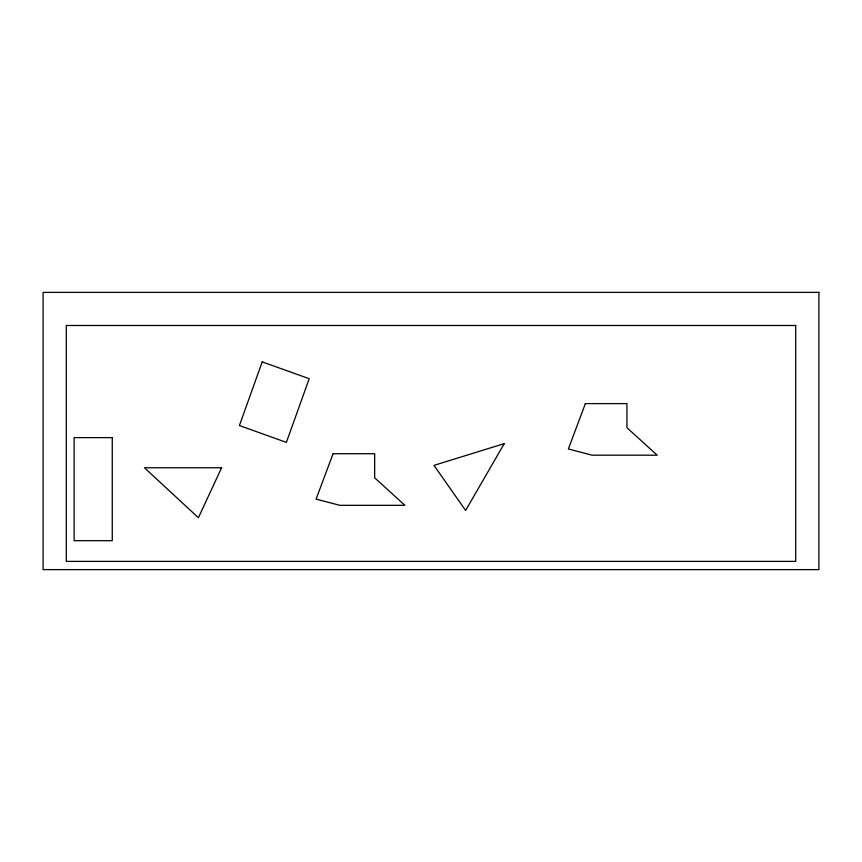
<?xml version="1.0" encoding="UTF-8"?>
<svg xmlns="http://www.w3.org/2000/svg" width="862" height="862" viewBox="0 0 862 862"><rect width="100%" height="100%" fill="white"/><g stroke="black" fill="none" stroke-linecap="round" stroke-linejoin="round"><path stroke-width="1.29" d="M262.21 361.878L239.41 425.548L286.389 442.378L309.189 378.709L262.21 361.878M333.077 453.724L316.095 499.12L339.811 505.315L404.903 505.315L374.668 477.817L374.668 453.724L333.077 453.724M585.363 403.61L568.37 448.994L592.086 455.19L657.189 455.19L626.954 427.692L626.954 403.61L585.363 403.61M221.609 467.754L198.389 517.728L144.439 467.754L221.609 467.754M504.227 443.639L465.642 510.476L433.974 465.372L504.227 443.639M818.9 292.38L43.1 292.38L43.1 569.62L818.9 569.62L818.9 292.38M795.701 325.48L66.299 325.48L66.299 561.388L795.701 561.388L795.701 325.48M112.275 437.616L74.121 437.616L74.121 540.689L112.275 540.689L112.275 437.616"/></g></svg>
